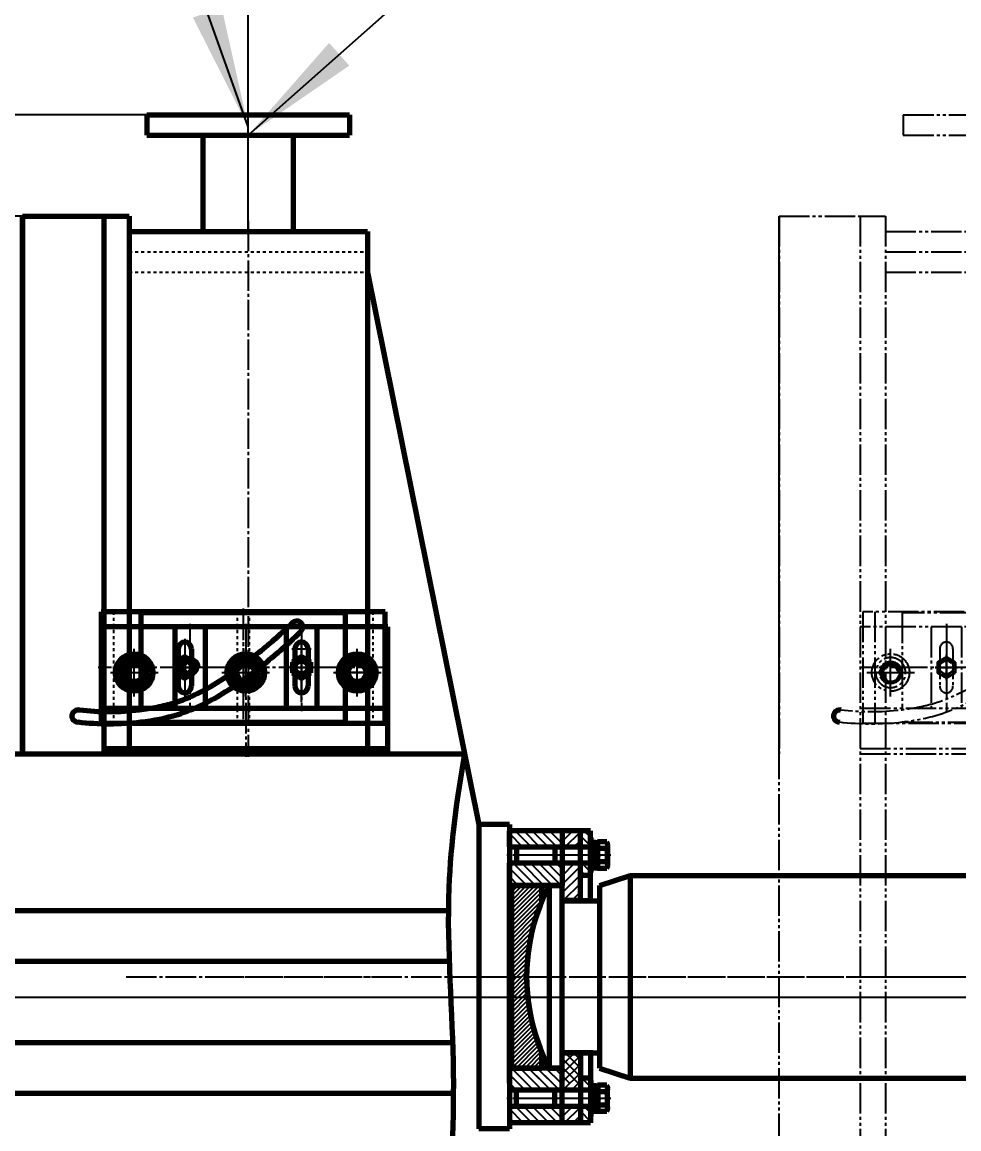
# Model space of a CAD drawing. Header units: millimetres. Extents: x -11880 to 11880, y -8400 to 8400.
# Drawn here: x -2653 to -1729, y 5131 to 6222 of the extents above; entities that cross this region are included whole.
import ezdxf

# ---------------------------------------------------------------- set-up
doc = ezdxf.new("R2010")
doc.units = ezdxf.units.MM
for name, pattern in [('EB_DASH', [6, 3, -3]), ('EB_DASHDOT', [39, 30, -3, 3, -3]), ('EB_DASHDOTDOT', [45, 30, -3, 3, -3, 3, -3])]:
    doc.linetypes.add(name, pattern=pattern)
for name, color, linetype, lineweight in [('CAXA0', 7, 'Continuous', 70), ('CAXA1', 1, 'EB_DASHDOT', 25), ('CAXA2', 6, 'EB_DASH', 25), ('CAXA3', 7, 'Continuous', 25), ('CAXA4', 3, 'Continuous', 25), ('CAXA5', 4, 'Continuous', 25)]:
    doc.layers.add(name, color=color, linetype=linetype, lineweight=lineweight)
doc.styles.add('标准', font='', dxfattribs={"width": 0.667})
doc.styles.get('标准').set_extended_font_data('SimSun')
doc.dimstyles.new('标准', dxfattribs={"dimscale": 40, "dimtxt": 5, "dimasz": 3, "dimexe": 2, "dimexo": 0, "dimtad": 1, "dimdec": 1, "dimzin": 12, "dimdsep": 46, "dimtxsty": '标准', "dimcen": 0, "dimdle": 4, "dimaunit": 1, "dimazin": 2, "dimtfac": 1, "dimtdec": 3, "dimtmove": 0, "dimatfit": 3, "dimfxl": 0, "dimtolj": 1, "dimtzin": 0, "dimarcsym": 0})

# ---------------------------------------------------------------- blocks, each defined once
blk = doc.blocks.new('CAXBLOCK307', base_point=(-1426.3, 5281.1))
at = {"layer": 'CAXA0', "color": 2, "linetype": 'EB_DASHDOTDOT', "lineweight": 25}
for p, q in [((-1783.8, 6131.1), (-1783.8, 6111.1)), ((-1783.8, 6131.1), (-1583.8, 6131.1)), ((-1783.8, 6111.1), (-1583.8, 6111.1)), ((-1906.3, 4531.1), (-1906.3, 6031.1)), ((-1906.3, 6031.1), (-1826.3, 6031.1)), ((-1906.3, 6031.1), (-1906.3, 5501.1)), ((-1906.3, 5501.1), (-1906.3, 6031.1)), ((-1906.3, 5501.1), (-1906.3, 6031.1)), ((-1906.3, 5501.1), (-1906.3, 6031.1)), ((-1906.3, 6031.1), (-1906.3, 5501.1)), ((-1906.3, 5501.1), (-1906.3, 6031.1)), ((-1826.3, 6031.1), (-1826.3, 4531.1)), ((-1826.3, 6031.1), (-1801.3, 6031.1)), ((-1801.3, 6031.1), (-1801.3, 4531.1)), ((-1801.3, 6016.1), (-1566.3, 6016.1)), ((-1801.3, 5996.1), (-1566.3, 5996.1)), ((-1801.3, 5976.1), (-1566.3, 5976.1))]:
    blk.add_line(p, q, dxfattribs=at)
at = {"layer": 'CAXA1', "linetype": 'EB_DASHDOT', "lineweight": 25}
for p, q in [((-1796.3, 5559.6), (-1796.3, 5602.6)), ((-1817.8, 5581.1), (-1774.8, 5581.1)), ((-1804.3, 5281.1), (-1563.3, 5281.1))]:
    blk.add_line(p, q, dxfattribs=at)
blk = doc.blocks.new('CAXBLOCK308', base_point=(-1796.3, 5581.1))
at = {"layer": 'CAXA0', "color": 2, "linetype": 'EB_DASHDOTDOT', "lineweight": 25}
for p, q in [((-1826.3, 5626.1), (-1826.3, 5501.1)), ((-1546.3, 5626.1), (-1826.3, 5626.1)), ((-1756.3, 5626.1), (-1756.3, 5546.1)), ((-1726.3, 5626.1), (-1726.3, 5546.1)), ((-1646.3, 5626.1), (-1646.3, 5546.1)), ((-1616.3, 5626.1), (-1616.3, 5546.1)), ((-1546.3, 5501.1), (-1546.3, 5626.1)), ((-1796.3, 5567.1), (-1796.3, 5595.1)), ((-1796.3, 5568.1), (-1796.3, 5594.1)), ((-1696.1, 5581.1), (-1691.2, 5589.6)), ((-1691.2, 5589.6), (-1681.4, 5589.6)), ((-1586.1, 5581.1), (-1581.2, 5589.6)), ((-1581.2, 5589.6), (-1571.4, 5589.6)), ((-1810.3, 5581.1), (-1782.3, 5581.1)), ((-1809.3, 5581.1), (-1783.3, 5581.1)), ((-1786.5, 5581.1), (-1791.4, 5572.6)), ((-1676.5, 5581.1), (-1681.4, 5572.6)), ((-1566.5, 5581.1), (-1571.4, 5572.6)), ((-1801.2, 5572.6), (-1791.4, 5572.6)), ((-1691.2, 5572.6), (-1681.4, 5572.6)), ((-1581.2, 5572.6), (-1571.4, 5572.6)), ((-1826.3, 5546.1), (-1546.3, 5546.1)), ((-1826.3, 5506.1), (-1546.3, 5506.1)), ((-1826.3, 5501.1), (-1546.3, 5501.1))]:
    blk.add_line(p, q, dxfattribs=at)
at = {"layer": 'CAXA0'}
for p, q in [((-1806.1, 5581.1), (-1801.2, 5589.6)), ((-1801.2, 5589.6), (-1791.4, 5589.6)), ((-1786.5, 5581.1), (-1791.4, 5589.6)), ((-1786.5, 5581.1), (-1791.4, 5589.6)), ((-1676.5, 5581.1), (-1681.4, 5589.6)), ((-1676.5, 5581.1), (-1681.4, 5589.6)), ((-1566.5, 5581.1), (-1571.4, 5589.6)), ((-1566.5, 5581.1), (-1571.4, 5589.6)), ((-1806.1, 5581.1), (-1801.2, 5572.6)), ((-1696.1, 5581.1), (-1691.2, 5572.6)), ((-1586.1, 5581.1), (-1581.2, 5572.6)), ((-1561.8, 5501.1), (-1561.8, 5506.1))]:
    blk.add_line(p, q, dxfattribs=at)
at = {"layer": 'CAXA0', "color": 2, "linetype": 'EB_DASHDOTDOT', "lineweight": 25}
for centre, radius in [((-1796.3, 5581.1), 18.5), ((-1686.3, 5581.1), 18.5), ((-1576.3, 5581.1), 18.5), ((-1796.3, 5581.1), 11), ((-1796.3, 5581.1), 11), ((-1796.3, 5581.1), 9.81), ((-1796.3, 5581.1), 9), ((-1741.3, 5586.1), 6.5), ((-1686.3, 5581.1), 11), ((-1686.3, 5581.1), 11), ((-1686.3, 5581.1), 9.81), ((-1686.3, 5581.1), 9), ((-1686.3, 5581.1), 9), ((-1631.3, 5586.1), 6.5), ((-1576.3, 5581.1), 11), ((-1576.3, 5581.1), 11), ((-1576.3, 5581.1), 9.81), ((-1576.3, 5581.1), 9), ((-1576.3, 5581.1), 9)]:
    blk.add_circle(centre, radius, dxfattribs=at)
for centre, radius, start, end in [((-1796.3, 5581.1), 14.8, 0, 180), ((-1796.3, 5581.1), 10, 270, 180), ((-1741.3, 5586.1), 8, 0, 270), ((-1686.3, 5581.1), 14.8, 0, 180), ((-1686.3, 5581.1), 10, 270, 180), ((-1686.3, 5581.1), 10, 270, 180), ((-1631.3, 5586.1), 8, 270, 180), ((-1576.3, 5581.1), 14.8, 0, 180), ((-1576.3, 5581.1), 10, 270, 180), ((-1576.3, 5581.1), 10, 0, 270), ((-1796.3, 5581.1), 14.8, 180, 0), ((-1686.3, 5581.1), 14.8, 180, 0), ((-1576.3, 5581.1), 14.8, 180, 0)]:
    blk.add_arc(centre, radius, start, end, dxfattribs=at)
at = {"layer": 'CAXA1', "linetype": 'EB_DASHDOT', "lineweight": 25}
for p, q in [((-1741.3, 5629.1), (-1741.3, 5543.1)), ((-1686.3, 5629.1), (-1686.3, 5498.1)), ((-1631.3, 5629.1), (-1631.3, 5543.1)), ((-1796.3, 5563.2), (-1796.3, 5598.9)), ((-1741.3, 5575.1), (-1741.3, 5597.1)), ((-1686.3, 5563.2), (-1686.3, 5598.9)), ((-1686.3, 5567.1), (-1686.3, 5595.1)), ((-1686.3, 5568.1), (-1686.3, 5594.1)), ((-1686.3, 5568.1), (-1686.3, 5594.1)), ((-1631.3, 5575.1), (-1631.3, 5597.1)), ((-1576.3, 5563.2), (-1576.3, 5598.9)), ((-1576.3, 5567.1), (-1576.3, 5595.1)), ((-1576.3, 5568.1), (-1576.3, 5594.1)), ((-1576.3, 5568.1), (-1576.3, 5594.1)), ((-1814.2, 5581.1), (-1778.5, 5581.1)), ((-1730.3, 5586.1), (-1752.3, 5586.1)), ((-1704.2, 5581.1), (-1668.5, 5581.1)), ((-1700.3, 5581.1), (-1672.3, 5581.1)), ((-1699.3, 5581.1), (-1673.3, 5581.1)), ((-1699.3, 5581.1), (-1673.3, 5581.1)), ((-1642.3, 5586.1), (-1620.3, 5586.1)), ((-1594.2, 5581.1), (-1558.5, 5581.1)), ((-1562.3, 5581.1), (-1590.3, 5581.1)), ((-1563.3, 5581.1), (-1589.3, 5581.1)), ((-1589.3, 5581.1), (-1563.3, 5581.1))]:
    blk.add_line(p, q, dxfattribs=at)
at = {"layer": 'CAXA1', "color": 1, "linetype": 'EB_DASHDOT', "lineweight": 25}
for p, q in [((-1796.3, 5557.6), (-1796.3, 5604.6)), ((-1686.3, 5557.6), (-1686.3, 5604.6)), ((-1576.3, 5557.6), (-1576.3, 5604.6)), ((-1819.8, 5581.1), (-1772.8, 5581.1)), ((-1709.8, 5581.1), (-1662.8, 5581.1)), ((-1599.8, 5581.1), (-1552.8, 5581.1))]:
    blk.add_line(p, q, dxfattribs=at)
blk = doc.blocks.new('CAXBLOCK309', base_point=(-1741.3, 5586.1))
at = {"layer": 'CAXA0', "color": 2, "linetype": 'EB_DASHDOTDOT', "lineweight": 25}
for p, q in [((-1683.8, 5644.1), (-1683.8, 5528.1)), ((-1683.8, 5643.1), (-1683.8, 5529.1)), ((-1823.8, 5641.1), (-1823.8, 5531.1)), ((-1543.8, 5641.1), (-1823.8, 5641.1)), ((-1811.8, 5641.1), (-1811.8, 5531.1)), ((-1582.8, 5640.1), (-1784.8, 5640.1)), ((-1784.8, 5640.1), (-1784.8, 5544.2)), ((-1689.8, 5641.1), (-1689.8, 5531.1)), ((-1677.8, 5641.1), (-1677.8, 5531.1)), ((-1582.8, 5532.1), (-1582.8, 5640.1)), ((-1555.8, 5641.1), (-1555.8, 5531.1)), ((-1543.8, 5531.1), (-1543.8, 5641.1)), ((-1741.3, 5614.2), (-1741.3, 5554.8)), ((-1626.3, 5551.8), (-1626.3, 5614.1)), ((-1747.8, 5604.6), (-1747.8, 5567.6)), ((-1734.8, 5604.6), (-1734.8, 5567.6)), ((-1635.8, 5604.6), (-1616.8, 5604.6)), ((-1632.8, 5604.6), (-1632.8, 5567.6)), ((-1619.8, 5604.6), (-1619.8, 5567.6)), ((-1741.3, 5596.5), (-1750.3, 5591.3)), ((-1750.3, 5591.3), (-1750.3, 5580.9)), ((-1732.3, 5591.3), (-1741.3, 5596.5)), ((-1732.3, 5591.3), (-1732.3, 5580.9)), ((-1626.3, 5596.5), (-1635.3, 5591.3)), ((-1635.3, 5591.3), (-1635.3, 5580.9)), ((-1617.3, 5591.3), (-1626.3, 5596.5)), ((-1617.3, 5591.3), (-1617.3, 5580.9)), ((-1540.8, 5586.1), (-1826.8, 5586.1)), ((-1579.8, 5586.1), (-1787.8, 5586.1)), ((-1750.3, 5580.9), (-1741.3, 5575.7)), ((-1741.3, 5575.7), (-1732.3, 5580.9)), ((-1637.3, 5586.1), (-1615.3, 5586.1)), ((-1616.3, 5586.1), (-1636.3, 5586.1)), ((-1635.3, 5580.9), (-1626.3, 5575.7)), ((-1626.3, 5575.7), (-1617.3, 5580.9)), ((-1823.8, 5531.1), (-1543.8, 5531.1)), ((-1784.8, 5532.1), (-1582.8, 5532.1))]:
    blk.add_line(p, q, dxfattribs=at)
at = {"layer": 'CAXA0', "color": 3, "linetype": 'Continuous', "lineweight": 70}
blk.add_line((-1845.4, 5544.1), (-1846.8, 5544.2), dxfattribs=at)
at = {"layer": 'CAXA0', "color": 2, "linetype": 'EB_DASHDOTDOT', "lineweight": 25}
for centre, radius in [((-1741.3, 5586.1), 9), ((-1741.3, 5586.1), 7), ((-1626.3, 5586.1), 9), ((-1626.3, 5586.1), 7)]:
    blk.add_circle(centre, radius, dxfattribs=at)
for centre, radius, start, end in [((-1631.1, 5625.9), 6, 320.554, 140.554), ((-1741.3, 5604.6), 6.5, 0, 180), ((-1626.3, 5604.6), 6.5, 0, 180), ((-1741.3, 5567.6), 6.5, 180, 0)]:
    blk.add_arc(centre, radius, start, end, dxfattribs=at)
at = {"layer": 'CAXA0', "color": 3, "linetype": 'Continuous', "lineweight": 70}
for centre, radius, start, end in [((-1626.3, 5567.6), 6.5, 180, 0), ((-1846.8, 5538.2), 6, 82.8627, 270)]:
    blk.add_arc(centre, radius, start, end, dxfattribs=at)
at = {"layer": 'CAXA0', "color": 2, "linetype": 'EB_DASHDOTDOT', "lineweight": 25}
for points, knots in [([(-1626.4, 5622), (-1637.3, 5611.3), (-1661.3, 5590.1), (-1700.9, 5560.4), (-1742.9, 5539), (-1792.9, 5529.7), (-1826.3, 5529.6), (-1846.8, 5532.1)], [0, 0, 0, 0, 45.900028, 96.029548, 148.572063, 185.779511, 247.891233, 247.891233, 247.891233, 247.891233]), ([(-1635.2, 5630.2), (-1645.7, 5619.9), (-1669.1, 5599.3), (-1700.6, 5575.6), (-1729.2, 5559.5), (-1749.6, 5551.2), (-1768.6, 5546.5), (-1799.9, 5541.7), (-1825.9, 5541.6), (-1845.4, 5544.1)], [0, 0, 0, 0, 43.349322, 91.29032, 116.414644, 141.538968, 159.330503, 177.122038, 236.522127, 236.522127, 236.522127, 236.522127])]:
    blk.add_open_spline(points, degree=3, knots=knots, dxfattribs=at)
at = {"layer": 'CAXA1', "linetype": 'EB_DASHDOT', "lineweight": 25}
for p, q in [((-1741.3, 5573.7), (-1741.3, 5598.5)), ((-1741.3, 5576.1), (-1741.3, 5596.1)), ((-1626.3, 5573.7), (-1626.3, 5598.5)), ((-1626.3, 5576.1), (-1626.3, 5596.1)), ((-1752.3, 5586.1), (-1730.3, 5586.1)), ((-1751.3, 5586.1), (-1731.3, 5586.1))]:
    blk.add_line(p, q, dxfattribs=at)
blk = doc.blocks.new('CAXBLOCK306', base_point=(-1426.3, 5281.1))
at = {"layer": 'CAXA0'}
for name, p in [('CAXBLOCK307', (-1426.3, 5281.1)), ('CAXBLOCK309', (-1741.3, 5586.1)), ('CAXBLOCK308', (-1796.3, 5581.1))]:
    blk.add_blockref(name, p, dxfattribs=at)
blk = doc.blocks.new('CAXBLOCK311', base_point=(-2432.3, 5581.1))
at = {"layer": 'CAXA0'}
for p, q in [((-2572.3, 5626.1), (-2572.3, 5501.1)), ((-2292.3, 5626.1), (-2572.3, 5626.1)), ((-2502.3, 5626.1), (-2502.3, 5546.1)), ((-2472.3, 5626.1), (-2472.3, 5546.1)), ((-2392.3, 5626.1), (-2392.3, 5546.1)), ((-2362.3, 5626.1), (-2362.3, 5546.1)), ((-2292.3, 5501.1), (-2292.3, 5626.1)), ((-2572.3, 5546.1), (-2292.3, 5546.1)), ((-2572.3, 5506.1), (-2292.3, 5506.1)), ((-2572.3, 5501.1), (-2292.3, 5501.1)), ((-2307.8, 5501.1), (-2307.8, 5506.1))]:
    blk.add_line(p, q, dxfattribs=at)
for centre in [(-2542.3, 5581.1), (-2432.3, 5581.1), (-2322.3, 5581.1)]:
    blk.add_circle(centre, 11, dxfattribs=at)
at = {"layer": 'CAXA1', "linetype": 'EB_DASHDOT', "lineweight": 25}
for p, q in [((-2432.3, 5629.1), (-2432.3, 5498.1)), ((-2542.3, 5567.1), (-2542.3, 5595.1)), ((-2432.3, 5567.1), (-2432.3, 5595.1)), ((-2322.3, 5567.1), (-2322.3, 5595.1)), ((-2556.3, 5581.1), (-2528.3, 5581.1)), ((-2446.3, 5581.1), (-2418.3, 5581.1)), ((-2308.3, 5581.1), (-2336.3, 5581.1))]:
    blk.add_line(p, q, dxfattribs=at)
blk = doc.blocks.new('CAXBLOCK312', base_point=(-2542.3, 5581.1))
at = {"layer": 'CAXA0'}
for radius in [18.5, 11]:
    blk.add_circle((-2542.3, 5581.1), radius, dxfattribs=at)
at = {"layer": 'CAXA1', "color": 1, "linetype": 'EB_DASHDOT', "lineweight": 25}
for p, q in [((-2542.3, 5557.6), (-2542.3, 5604.6)), ((-2565.8, 5581.1), (-2518.8, 5581.1))]:
    blk.add_line(p, q, dxfattribs=at)
blk = doc.blocks.new('CAXBLOCK313', base_point=(-2542.3, 5581.1))
at = {"layer": 'CAXA0'}
for p, q in [((-2552.1, 5581.1), (-2547.2, 5589.6)), ((-2547.2, 5589.6), (-2537.4, 5589.6)), ((-2532.5, 5581.1), (-2537.4, 5589.6)), ((-2532.5, 5581.1), (-2537.4, 5589.6)), ((-2552.1, 5581.1), (-2547.2, 5572.6)), ((-2532.5, 5581.1), (-2537.4, 5572.6)), ((-2547.2, 5572.6), (-2537.4, 5572.6))]:
    blk.add_line(p, q, dxfattribs=at)
blk.add_circle((-2542.3, 5581.1), 9.81, dxfattribs=at)
for start, end in [(0, 180), (180, 0)]:
    blk.add_arc((-2542.3, 5581.1), 14.8, start, end, dxfattribs=at)
at = {"layer": 'CAXA1', "linetype": 'EB_DASHDOT', "lineweight": 25}
for p, q in [((-2542.3, 5563.2), (-2542.3, 5598.9)), ((-2560.2, 5581.1), (-2524.5, 5581.1))]:
    blk.add_line(p, q, dxfattribs=at)
blk = doc.blocks.new('CAXBLOCK314', base_point=(-2432.3, 5581.1))
at = {"layer": 'CAXA0'}
for radius in [18.5, 11]:
    blk.add_circle((-2432.3, 5581.1), radius, dxfattribs=at)
at = {"layer": 'CAXA1', "color": 1, "linetype": 'EB_DASHDOT', "lineweight": 25}
for p, q in [((-2432.3, 5557.6), (-2432.3, 5604.6)), ((-2455.8, 5581.1), (-2408.8, 5581.1))]:
    blk.add_line(p, q, dxfattribs=at)
blk = doc.blocks.new('CAXBLOCK315', base_point=(-2432.3, 5581.1))
at = {"layer": 'CAXA0'}
for p, q in [((-2442.1, 5581.1), (-2437.2, 5589.6)), ((-2437.2, 5589.6), (-2427.4, 5589.6)), ((-2422.5, 5581.1), (-2427.4, 5589.6)), ((-2422.5, 5581.1), (-2427.4, 5589.6)), ((-2442.1, 5581.1), (-2437.2, 5572.6)), ((-2422.5, 5581.1), (-2427.4, 5572.6)), ((-2437.2, 5572.6), (-2427.4, 5572.6))]:
    blk.add_line(p, q, dxfattribs=at)
blk.add_circle((-2432.3, 5581.1), 9.81, dxfattribs=at)
for start, end in [(0, 180), (180, 0)]:
    blk.add_arc((-2432.3, 5581.1), 14.8, start, end, dxfattribs=at)
at = {"layer": 'CAXA1', "linetype": 'EB_DASHDOT', "lineweight": 25}
for p, q in [((-2432.3, 5563.2), (-2432.3, 5598.9)), ((-2450.2, 5581.1), (-2414.5, 5581.1))]:
    blk.add_line(p, q, dxfattribs=at)
blk = doc.blocks.new('CAXBLOCK316', base_point=(-2322.3, 5581.1))
at = {"layer": 'CAXA0'}
for radius in [18.5, 11]:
    blk.add_circle((-2322.3, 5581.1), radius, dxfattribs=at)
at = {"layer": 'CAXA1', "color": 1, "linetype": 'EB_DASHDOT', "lineweight": 25}
for p, q in [((-2322.3, 5557.6), (-2322.3, 5604.6)), ((-2345.8, 5581.1), (-2298.8, 5581.1))]:
    blk.add_line(p, q, dxfattribs=at)
blk = doc.blocks.new('CAXBLOCK317', base_point=(-2322.3, 5581.1))
at = {"layer": 'CAXA0'}
for p, q in [((-2332.1, 5581.1), (-2327.2, 5589.6)), ((-2327.2, 5589.6), (-2317.4, 5589.6)), ((-2312.5, 5581.1), (-2317.4, 5589.6)), ((-2312.5, 5581.1), (-2317.4, 5589.6)), ((-2332.1, 5581.1), (-2327.2, 5572.6)), ((-2312.5, 5581.1), (-2317.4, 5572.6)), ((-2327.2, 5572.6), (-2317.4, 5572.6))]:
    blk.add_line(p, q, dxfattribs=at)
blk.add_circle((-2322.3, 5581.1), 9.81, dxfattribs=at)
for start, end in [(0, 180), (180, 0)]:
    blk.add_arc((-2322.3, 5581.1), 14.8, start, end, dxfattribs=at)
at = {"layer": 'CAXA1', "linetype": 'EB_DASHDOT', "lineweight": 25}
for p, q in [((-2322.3, 5563.2), (-2322.3, 5598.9)), ((-2340.2, 5581.1), (-2304.5, 5581.1))]:
    blk.add_line(p, q, dxfattribs=at)
blk = doc.blocks.new('CAXBLOCK310', base_point=(-2572.3, 5501.1))
at = {"layer": 'CAXA0'}
for centre, radius in [((-2542.3, 5581.1), 9), ((-2487.3, 5586.1), 6.5), ((-2432.3, 5581.1), 9), ((-2432.3, 5581.1), 9), ((-2377.3, 5586.1), 6.5), ((-2322.3, 5581.1), 9), ((-2322.3, 5581.1), 9)]:
    blk.add_circle(centre, radius, dxfattribs=at)
for centre, radius, start, end in [((-2542.3, 5581.1), 10, 270, 180), ((-2487.3, 5586.1), 8, 0, 270), ((-2432.3, 5581.1), 10, 270, 180), ((-2432.3, 5581.1), 10, 270, 180), ((-2377.3, 5586.1), 8, 270, 180), ((-2322.3, 5581.1), 10, 0, 270), ((-2322.3, 5581.1), 10, 270, 180)]:
    blk.add_arc(centre, radius, start, end, dxfattribs=at)
at = {"layer": 'CAXA1', "linetype": 'EB_DASHDOT', "lineweight": 25}
for p, q in [((-2487.3, 5629.1), (-2487.3, 5543.1)), ((-2377.3, 5629.1), (-2377.3, 5543.1)), ((-2542.3, 5568.1), (-2542.3, 5594.1)), ((-2487.3, 5575.1), (-2487.3, 5597.1)), ((-2432.3, 5568.1), (-2432.3, 5594.1)), ((-2432.3, 5568.1), (-2432.3, 5594.1)), ((-2377.3, 5575.1), (-2377.3, 5597.1)), ((-2322.3, 5568.1), (-2322.3, 5594.1)), ((-2322.3, 5568.1), (-2322.3, 5594.1)), ((-2555.3, 5581.1), (-2529.3, 5581.1)), ((-2476.3, 5586.1), (-2498.3, 5586.1)), ((-2445.3, 5581.1), (-2419.3, 5581.1)), ((-2445.3, 5581.1), (-2419.3, 5581.1)), ((-2388.3, 5586.1), (-2366.3, 5586.1)), ((-2309.3, 5581.1), (-2335.3, 5581.1)), ((-2335.3, 5581.1), (-2309.3, 5581.1))]:
    blk.add_line(p, q, dxfattribs=at)
at = {"layer": 'CAXA0'}
for name, p in [('CAXBLOCK311', (-2432.3, 5581.1)), ('CAXBLOCK312', (-2542.3, 5581.1)), ('CAXBLOCK314', (-2432.3, 5581.1)), ('CAXBLOCK316', (-2322.3, 5581.1)), ('CAXBLOCK313', (-2542.3, 5581.1)), ('CAXBLOCK315', (-2432.3, 5581.1)), ('CAXBLOCK317', (-2322.3, 5581.1))]:
    blk.add_blockref(name, p, dxfattribs=at)
blk = doc.blocks.new('CAXBLOCK320', base_point=(-2480, 5563.1))
at = {"layer": 'CAXA0', "color": 3, "linetype": 'Continuous', "lineweight": 70}
for p, q in [((-2333.8, 5640.1), (-2535.8, 5640.1)), ((-2535.8, 5640.1), (-2535.8, 5544.2)), ((-2333.8, 5532.1), (-2333.8, 5640.1)), ((-2498.8, 5604.6), (-2498.8, 5567.6)), ((-2485.8, 5604.6), (-2485.8, 5567.6)), ((-2383.8, 5604.6), (-2383.8, 5567.6)), ((-2370.8, 5604.6), (-2370.8, 5567.6)), ((-2596.4, 5544.1), (-2597.8, 5544.2)), ((-2535.8, 5532.1), (-2333.8, 5532.1))]:
    blk.add_line(p, q, dxfattribs=at)
for centre, radius, start, end in [((-2382.1, 5625.9), 6, 320.554, 140.554), ((-2492.3, 5604.6), 6.5, 0, 180), ((-2377.3, 5604.6), 6.5, 0, 180), ((-2492.3, 5567.6), 6.5, 180, 0), ((-2377.3, 5567.6), 6.5, 180, 0), ((-2597.8, 5538.2), 6, 82.8627, 270)]:
    blk.add_arc(centre, radius, start, end, dxfattribs=at)
for points, knots in [([(-2377.4, 5622), (-2388.3, 5611.3), (-2412.3, 5590.1), (-2451.9, 5560.4), (-2493.9, 5539), (-2543.9, 5529.7), (-2577.3, 5529.6), (-2597.8, 5532.1)], [0, 0, 0, 0, 45.900028, 96.029548, 148.572063, 185.779511, 247.891233, 247.891233, 247.891233, 247.891233]), ([(-2386.2, 5630.2), (-2396.7, 5619.9), (-2420.1, 5599.3), (-2451.6, 5575.6), (-2480.2, 5559.5), (-2500.6, 5551.2), (-2519.6, 5546.5), (-2550.9, 5541.7), (-2576.9, 5541.6), (-2596.4, 5544.1)], [0, 0, 0, 0, 43.349322, 91.29032, 116.414644, 141.538968, 159.330503, 177.122038, 236.522127, 236.522127, 236.522127, 236.522127])]:
    blk.add_open_spline(points, degree=3, knots=knots, dxfattribs=at)
at = {"layer": 'CAXA1', "color": 3, "linetype": 'EB_DASHDOT', "lineweight": 25}
for p, q in [((-2434.8, 5643.1), (-2434.8, 5529.1)), ((-2492.3, 5614.2), (-2492.3, 5554.8)), ((-2377.3, 5551.8), (-2377.3, 5614.1)), ((-2386.8, 5604.6), (-2367.8, 5604.6)), ((-2330.8, 5586.1), (-2538.8, 5586.1))]:
    blk.add_line(p, q, dxfattribs=at)
blk = doc.blocks.new('CAXBLOCK322', base_point=(-2492.3, 5586.1))
at = {"layer": 'CAXA0'}
for p, q in [((-2492.3, 5596.5), (-2501.3, 5591.3)), ((-2501.3, 5591.3), (-2501.3, 5580.9)), ((-2483.3, 5591.3), (-2492.3, 5596.5)), ((-2483.3, 5591.3), (-2483.3, 5580.9)), ((-2501.3, 5580.9), (-2492.3, 5575.7)), ((-2492.3, 5575.7), (-2483.3, 5580.9))]:
    blk.add_line(p, q, dxfattribs=at)
blk.add_circle((-2492.3, 5586.1), 9, dxfattribs=at)
at = {"layer": 'CAXA1', "linetype": 'EB_DASHDOT', "lineweight": 25}
for p, q in [((-2492.3, 5573.7), (-2492.3, 5598.5)), ((-2503.3, 5586.1), (-2481.3, 5586.1))]:
    blk.add_line(p, q, dxfattribs=at)
blk = doc.blocks.new('CAXBLOCK323', base_point=(-2377.3, 5586.1))
at = {"layer": 'CAXA0'}
for p, q in [((-2377.3, 5596.5), (-2386.3, 5591.3)), ((-2386.3, 5591.3), (-2386.3, 5580.9)), ((-2368.3, 5591.3), (-2377.3, 5596.5)), ((-2368.3, 5591.3), (-2368.3, 5580.9)), ((-2386.3, 5580.9), (-2377.3, 5575.7)), ((-2377.3, 5575.7), (-2368.3, 5580.9))]:
    blk.add_line(p, q, dxfattribs=at)
blk.add_circle((-2377.3, 5586.1), 9, dxfattribs=at)
at = {"layer": 'CAXA1', "linetype": 'EB_DASHDOT', "lineweight": 25}
for p, q in [((-2377.3, 5573.7), (-2377.3, 5598.5)), ((-2388.3, 5586.1), (-2366.3, 5586.1))]:
    blk.add_line(p, q, dxfattribs=at)
blk = doc.blocks.new('CAXBLOCK321', base_point=(-2377.3, 5586.1))
at = {"layer": 'CAXA0', "linetype": 'Continuous', "lineweight": 70}
for name, p in [('CAXBLOCK322', (-2492.3, 5586.1)), ('CAXBLOCK323', (-2377.3, 5586.1))]:
    blk.add_blockref(name, p, dxfattribs=at)
blk = doc.blocks.new('CAXBLOCK319', base_point=(-2377.3, 5586.1))
at = {"layer": 'CAXA0', "linetype": 'Continuous', "lineweight": 70}
for name, p in [('CAXBLOCK320', (-2480, 5563.1)), ('CAXBLOCK321', (-2377.3, 5586.1))]:
    blk.add_blockref(name, p, dxfattribs=at)
blk = doc.blocks.new('CAXBLOCK318', base_point=(-2377.3, 5586.1))
at = {"layer": 'CAXA0'}
for p, q in [((-2574.8, 5641.1), (-2574.8, 5531.1)), ((-2294.8, 5641.1), (-2574.8, 5641.1)), ((-2294.8, 5531.1), (-2294.8, 5641.1)), ((-2574.8, 5531.1), (-2294.8, 5531.1))]:
    blk.add_line(p, q, dxfattribs=at)
for centre in [(-2492.3, 5586.1), (-2377.3, 5586.1)]:
    blk.add_circle(centre, 7, dxfattribs=at)
at = {"layer": 'CAXA1', "linetype": 'EB_DASHDOT', "lineweight": 25}
for p, q in [((-2434.8, 5644.1), (-2434.8, 5528.1)), ((-2492.3, 5576.1), (-2492.3, 5596.1)), ((-2377.3, 5576.1), (-2377.3, 5596.1)), ((-2291.8, 5586.1), (-2577.8, 5586.1)), ((-2502.3, 5586.1), (-2482.3, 5586.1)), ((-2367.3, 5586.1), (-2387.3, 5586.1))]:
    blk.add_line(p, q, dxfattribs=at)
at = {"layer": 'CAXA2', "linetype": 'EB_DASH', "lineweight": 25}
for p, q in [((-2562.8, 5641.1), (-2562.8, 5531.1)), ((-2440.8, 5641.1), (-2440.8, 5531.1)), ((-2428.8, 5641.1), (-2428.8, 5531.1)), ((-2306.8, 5641.1), (-2306.8, 5531.1))]:
    blk.add_line(p, q, dxfattribs=at)
at = {"layer": 'CAXA0', "linetype": 'Continuous', "lineweight": 70}
blk.add_blockref('CAXBLOCK319', (-2377.3, 5586.1), dxfattribs=at)
blk = doc.blocks.new('CAXBLOCK324')
at = {"layer": 'CAXA0', "color": 0, "linetype": 'Continuous', "lineweight": 25}
for p, q in [((-2170.3, 5343.4), (-2142.6, 5371.1)), ((-2170.3, 5347.6), (-2146.9, 5371.1)), ((-2170.3, 5351.9), (-2151.1, 5371.1)), ((-2170.3, 5356.1), (-2155.4, 5371.1)), ((-2170.3, 5360.4), (-2159.6, 5371.1)), ((-2170.3, 5364.6), (-2163.8, 5371.1)), ((-2170.3, 5368.8), (-2168.1, 5371.1)), ((-2170.3, 5339.1), (-2140.3, 5369.1)), ((-2170.3, 5334.9), (-2140.3, 5364.9)), ((-2170.3, 5330.7), (-2140.3, 5360.7)), ((-2170.3, 5326.4), (-2140.3, 5356.4)), ((-2170.3, 5322.2), (-2142.9, 5349.6)), ((-2170.3, 5317.9), (-2145.2, 5343)), ((-2170.3, 5313.7), (-2147.2, 5336.8)), ((-2170.3, 5309.4), (-2148.9, 5330.9)), ((-2170.3, 5305.2), (-2150.3, 5325.3)), ((-2170.3, 5301), (-2151.5, 5319.8)), ((-2170.3, 5296.7), (-2152.4, 5314.6)), ((-2170.3, 5292.5), (-2153.3, 5309.6)), ((-2170.3, 5288.2), (-2153.9, 5304.7)), ((-2170.3, 5284), (-2154.4, 5299.9)), ((-2169, 5281.1), (-2154.8, 5295.3)), ((-2164.8, 5281.1), (-2155.1, 5290.7)), ((-2160.5, 5281.1), (-2155.3, 5286.3)), ((-2156.3, 5281.1), (-2155.3, 5282))]:
    blk.add_line(p, q, dxfattribs=at)
blk = doc.blocks.new('CAXBLOCK325')
at = {"layer": 'CAXA0', "color": 0, "linetype": 'Continuous', "lineweight": 25}
for p, q in [((-2092.3, 5418.6), (-2098.9, 5425.1)), ((-2092.3, 5410.1), (-2102.3, 5420.1)), ((-2099.7, 5409), (-2102.3, 5411.6)), ((-2092.3, 5384.6), (-2100.7, 5393)), ((-2097.3, 5381.1), (-2102.3, 5386.1))]:
    blk.add_line(p, q, dxfattribs=at)
blk = doc.blocks.new('CAXBLOCK326')
at = {"layer": 'CAXA0', "color": 0, "linetype": 'Continuous', "lineweight": 25}
for p, q in [((-2120.3, 5414.6), (-2109.8, 5425.1)), ((-2120.3, 5423.1), (-2118.3, 5425.1)), ((-2117.5, 5409), (-2102.3, 5424.1)), ((-2109, 5409), (-2102.3, 5415.6)), ((-2120.3, 5380.7), (-2108, 5393)), ((-2120.3, 5389.1), (-2116.5, 5393)), ((-2120.3, 5372.2), (-2102.3, 5390.2)), ((-2120.3, 5363.7), (-2102.3, 5381.7)), ((-2118.5, 5357.1), (-2102.3, 5373.2)), ((-2110, 5357.1), (-2102.3, 5364.7))]:
    blk.add_line(p, q, dxfattribs=at)
blk = doc.blocks.new('CAXBLOCK327')
at = {"layer": 'CAXA0', "color": 0, "linetype": 'Continuous', "lineweight": 25}
for p, q in [((-2150.6, 5409), (-2166.7, 5425.1)), ((-2142.2, 5409), (-2158.2, 5425.1)), ((-2133.7, 5409), (-2149.8, 5425.1)), ((-2125.2, 5409), (-2141.3, 5425.1)), ((-2120.3, 5412.6), (-2132.8, 5425.1)), ((-2120.3, 5421.1), (-2124.3, 5425.1)), ((-2159.1, 5409), (-2172.3, 5422.2)), ((-2167.6, 5409), (-2172.3, 5413.7)), ((-2146.7, 5371.1), (-2168.6, 5393)), ((-2138.2, 5371.1), (-2160.1, 5393)), ((-2129.7, 5371.1), (-2151.6, 5393)), ((-2121.2, 5371.1), (-2143.1, 5393)), ((-2120.3, 5378.7), (-2134.6, 5393)), ((-2120.3, 5387.2), (-2126.2, 5393)), ((-2155.2, 5371.1), (-2172.3, 5388.2)), ((-2163.6, 5371.1), (-2172.3, 5379.8)), ((-2172.1, 5371.1), (-2172.3, 5371.3))]:
    blk.add_line(p, q, dxfattribs=at)
blk = doc.blocks.new('CAXBLOCK328', base_point=(-2089.3, 5401.1))
at = {"layer": 'CAXA0'}
for p, q in [((-2089.3, 5388.5), (-2089.3, 5413.6)), ((-2089.3, 5413.6), (-2085.2, 5413.6)), ((-2085.2, 5388.5), (-2085.2, 5413.6)), ((-2089.3, 5402.1), (-2088.8, 5402)), ((-2089.3, 5400), (-2085.2, 5398.9)), ((-2088.8, 5402), (-2085.2, 5401)), ((-2089.3, 5388.5), (-2085.2, 5388.5))]:
    blk.add_line(p, q, dxfattribs=at)
at = {"layer": 'CAXA1', "linetype": 'EB_DASHDOT', "lineweight": 25}
blk.add_line((-2092.3, 5401.1), (-2082.2, 5401.1), dxfattribs=at)
blk = doc.blocks.new('CAXBLOCK329', base_point=(-2092.3, 5401.1))
at = {"layer": 'CAXA0'}
for p, q in [((-2092.3, 5386.1), (-2092.3, 5416.1)), ((-2092.3, 5416.1), (-2089.3, 5416.1)), ((-2089.3, 5386.1), (-2089.3, 5416.1)), ((-2089.3, 5386.1), (-2092.3, 5386.1))]:
    blk.add_line(p, q, dxfattribs=at)
blk = doc.blocks.new('CAXBLOCK330', base_point=(-2085.4, 5401))
at = {"layer": 'CAXA0'}
for p, q in [((-2085.4, 5414.1), (-2085.4, 5387.9)), ((-2076.3, 5414.1), (-2085.4, 5414.1)), ((-2085.4, 5409), (-2165.4, 5409)), ((-2165.4, 5409), (-2165.4, 5393)), ((-2127.4, 5409), (-2127.4, 5393)), ((-2085.4, 5409), (-2085.4, 5393)), ((-2076.3, 5407.5), (-2085.4, 5407.5)), ((-2075.4, 5410.8), (-2075.4, 5391.2)), ((-2085.4, 5393), (-2165.4, 5393)), ((-2076.3, 5394.4), (-2085.4, 5394.4)), ((-2076.3, 5387.9), (-2085.4, 5387.9))]:
    blk.add_line(p, q, dxfattribs=at)
for centre, radius, start, end in [((-2081.7, 5410.8), 6.34, 328.9424, 31.0576), ((-2099.4, 5401), 24, 344.1807, 15.8193), ((-2081.7, 5391.2), 6.34, 328.9424, 31.0576)]:
    blk.add_arc(centre, radius, start, end, dxfattribs=at)
at = {"layer": 'CAXA1', "linetype": 'EB_DASHDOT', "lineweight": 25}
blk.add_line((-2072.4, 5401), (-2168.4, 5401), dxfattribs=at)
at = {"layer": 'CAXA3'}
for p, q in [((-2127.4, 5407.8), (-2165.4, 5407.8)), ((-2127.4, 5407.8), (-2117.4, 5409)), ((-2127.4, 5394.2), (-2165.4, 5394.2)), ((-2117.4, 5393), (-2127.4, 5394.2))]:
    blk.add_line(p, q, dxfattribs=at)
blk = doc.blocks.new('CAXBLOCK331')
at = {"layer": 'CAXA0', "color": 0, "linetype": 'Continuous', "lineweight": 25}
for p, q in [((-2170.3, 5267), (-2156.3, 5281.1)), ((-2170.3, 5271.3), (-2160.5, 5281.1)), ((-2170.3, 5275.5), (-2164.8, 5281.1)), ((-2170.3, 5279.8), (-2169, 5281.1)), ((-2170.3, 5262.8), (-2155.3, 5277.8)), ((-2170.3, 5258.5), (-2155.2, 5273.7)), ((-2170.3, 5254.3), (-2155, 5269.6)), ((-2170.3, 5250.1), (-2154.7, 5265.7)), ((-2170.3, 5245.8), (-2154.4, 5261.8)), ((-2170.3, 5241.6), (-2154, 5257.9)), ((-2170.3, 5237.3), (-2153.5, 5254.2)), ((-2170.3, 5233.1), (-2152.9, 5250.5)), ((-2170.3, 5228.8), (-2152.3, 5246.8)), ((-2170.3, 5224.6), (-2151.6, 5243.3)), ((-2170.3, 5220.4), (-2150.9, 5239.8)), ((-2170.3, 5216.1), (-2150.1, 5236.3)), ((-2170.3, 5211.9), (-2149.3, 5232.9)), ((-2170.3, 5207.6), (-2148.4, 5229.5)), ((-2170.3, 5203.4), (-2147.5, 5226.2)), ((-2170.3, 5199.1), (-2146.5, 5223)), ((-2170.3, 5194.9), (-2145.4, 5219.8)), ((-2169.9, 5191.1), (-2144.4, 5216.6)), ((-2165.7, 5191.1), (-2143.2, 5213.5)), ((-2161.4, 5191.1), (-2142.1, 5210.4)), ((-2157.2, 5191.1), (-2140.9, 5207.4)), ((-2152.9, 5191.1), (-2140.3, 5203.7)), ((-2148.7, 5191.1), (-2140.3, 5199.4)), ((-2144.4, 5191.1), (-2140.3, 5195.2))]:
    blk.add_line(p, q, dxfattribs=at)
blk = doc.blocks.new('CAXBLOCK332')
at = {"layer": 'CAXA0', "color": 0, "linetype": 'Continuous', "lineweight": 25}
for p, q in [((-2102.3, 5182.5), (-2120.3, 5200.5)), ((-2102.3, 5191), (-2116.4, 5205.1)), ((-2102.3, 5199.5), (-2108, 5205.1)), ((-2163.8, 5176.1), (-2172.3, 5184.6)), ((-2155.3, 5176.1), (-2170.3, 5191.1)), ((-2146.8, 5176.1), (-2161.8, 5191.1)), ((-2138.4, 5176.1), (-2153.4, 5191.1)), ((-2129.9, 5176.1), (-2144.9, 5191.1)), ((-2121.4, 5176.1), (-2136.4, 5191.1)), ((-2120.3, 5183.5), (-2127.9, 5191.1)), ((-2104.4, 5176.1), (-2120.3, 5192)), ((-2172.3, 5176.1), (-2172.3, 5176.1)), ((-2112.9, 5176.1), (-2120.3, 5183.5)), ((-2095.9, 5176.1), (-2100.9, 5181.1)), ((-2092.3, 5181), (-2092.4, 5181.1))]:
    blk.add_line(p, q, dxfattribs=at)
blk = doc.blocks.new('CAXBLOCK333')
at = {"layer": 'CAXA0', "color": 0, "linetype": 'Continuous', "lineweight": 25}
for p, q in [((-2097.5, 5169.2), (-2102.3, 5174)), ((-2092.3, 5172.5), (-2100.9, 5181.1)), ((-2092.3, 5181), (-2092.4, 5181.1)), ((-2092.3, 5147), (-2098.5, 5153.2)), ((-2092.3, 5138.5), (-2102.3, 5148.5)), ((-2099.4, 5137.1), (-2102.3, 5140.1))]:
    blk.add_line(p, q, dxfattribs=at)
blk = doc.blocks.new('CAXBLOCK334')
at = {"layer": 'CAXA0', "color": 0, "linetype": 'Continuous', "lineweight": 25}
for p, q in [((-2120.3, 5194), (-2109.2, 5205.1)), ((-2120.3, 5202.5), (-2117.7, 5205.1)), ((-2120.3, 5185.5), (-2102.3, 5203.5)), ((-2120.3, 5177), (-2102.3, 5195)), ((-2119.7, 5169.2), (-2102.3, 5186.5)), ((-2111.2, 5169.2), (-2102.3, 5178)), ((-2102.7, 5169.2), (-2102.3, 5169.6)), ((-2120.3, 5151.6), (-2118.7, 5153.2)), ((-2120.3, 5143.1), (-2110.2, 5153.2)), ((-2117.8, 5137.1), (-2102.3, 5152.6)), ((-2109.3, 5137.1), (-2102.3, 5144.1))]:
    blk.add_line(p, q, dxfattribs=at)
blk = doc.blocks.new('CAXBLOCK335')
at = {"layer": 'CAXA0', "color": 0, "linetype": 'Continuous', "lineweight": 25}
for p, q in [((-2156.9, 5169.2), (-2172.3, 5184.6)), ((-2148.4, 5169.2), (-2170.3, 5191.1)), ((-2139.9, 5169.2), (-2161.8, 5191.1)), ((-2131.4, 5169.2), (-2153.4, 5191.1)), ((-2123, 5169.2), (-2144.9, 5191.1)), ((-2120.3, 5175), (-2136.4, 5191.1)), ((-2120.3, 5183.5), (-2127.9, 5191.1)), ((-2165.4, 5169.2), (-2172.3, 5176.1)), ((-2150.3, 5137.1), (-2166.4, 5153.2)), ((-2141.8, 5137.1), (-2157.9, 5153.2)), ((-2133.3, 5137.1), (-2149.4, 5153.2)), ((-2124.8, 5137.1), (-2140.9, 5153.2)), ((-2120.3, 5141.1), (-2132.4, 5153.2)), ((-2120.3, 5149.6), (-2123.9, 5153.2)), ((-2158.7, 5137.1), (-2172.3, 5150.7)), ((-2167.2, 5137.1), (-2172.3, 5142.2))]:
    blk.add_line(p, q, dxfattribs=at)
blk = doc.blocks.new('CAXBLOCK336', base_point=(-2089.3, 5161.1))
at = {"layer": 'CAXA0'}
for p, q in [((-2089.3, 5173.6), (-2089.3, 5148.5)), ((-2089.3, 5173.6), (-2085.2, 5173.6)), ((-2085.2, 5173.6), (-2085.2, 5148.5)), ((-2089.3, 5162.1), (-2085.2, 5163.2)), ((-2089.3, 5160), (-2088.8, 5160.2)), ((-2088.8, 5160.2), (-2085.2, 5161.1)), ((-2089.3, 5148.5), (-2085.2, 5148.5))]:
    blk.add_line(p, q, dxfattribs=at)
at = {"layer": 'CAXA1', "linetype": 'EB_DASHDOT', "lineweight": 25}
blk.add_line((-2092.3, 5161.1), (-2082.2, 5161.1), dxfattribs=at)
blk = doc.blocks.new('CAXBLOCK337', base_point=(-2092.3, 5161.1))
at = {"layer": 'CAXA0'}
for p, q in [((-2089.3, 5176.1), (-2092.3, 5176.1)), ((-2092.3, 5176.1), (-2092.3, 5146.1)), ((-2089.3, 5176.1), (-2089.3, 5146.1)), ((-2092.3, 5146.1), (-2089.3, 5146.1))]:
    blk.add_line(p, q, dxfattribs=at)
blk = doc.blocks.new('CAXBLOCK338', base_point=(-2085.4, 5161.2))
at = {"layer": 'CAXA0'}
for p, q in [((-2085.4, 5148.1), (-2085.4, 5174.3)), ((-2076.3, 5174.3), (-2085.4, 5174.3)), ((-2085.4, 5169.2), (-2165.4, 5169.2)), ((-2165.4, 5153.2), (-2165.4, 5169.2)), ((-2127.4, 5153.2), (-2127.4, 5169.2)), ((-2085.4, 5153.2), (-2085.4, 5169.2)), ((-2076.3, 5167.7), (-2085.4, 5167.7)), ((-2075.4, 5151.4), (-2075.4, 5171)), ((-2085.4, 5153.2), (-2165.4, 5153.2)), ((-2076.3, 5154.6), (-2085.4, 5154.6)), ((-2076.3, 5148.1), (-2085.4, 5148.1))]:
    blk.add_line(p, q, dxfattribs=at)
for centre, radius, start, end in [((-2081.7, 5171), 6.34, 328.9424, 31.0576), ((-2099.4, 5161.2), 24, 344.1807, 15.8193), ((-2081.7, 5151.4), 6.34, 328.9424, 31.0576)]:
    blk.add_arc(centre, radius, start, end, dxfattribs=at)
at = {"layer": 'CAXA1', "linetype": 'EB_DASHDOT', "lineweight": 25}
blk.add_line((-2072.4, 5161.2), (-2168.4, 5161.2), dxfattribs=at)
at = {"layer": 'CAXA3'}
for p, q in [((-2127.4, 5168), (-2165.4, 5168)), ((-2117.4, 5169.2), (-2127.4, 5168)), ((-2127.4, 5154.4), (-2165.4, 5154.4)), ((-2127.4, 5154.4), (-2117.4, 5153.2))]:
    blk.add_line(p, q, dxfattribs=at)
blk = doc.blocks.new('*D366')
at = {"layer": 'CAXA4', "linetype": 'Continuous', "lineweight": 25}
for points in [[(-2888.7, 6131.1), (-2873.7, 6251.1), (-2903.7, 6251.1)], [(-2888.7, 6031.1), (-2873.7, 5911.1), (-2903.7, 5911.1)]]:
    blk.add_hatch(color=0, dxfattribs=at).paths.add_polyline_path(points, flags=0)
at = {"layer": 'CAXA4', "color": 0, "linetype": 'Continuous', "lineweight": 25}
for p, q in [((-2888.7, 5871.1), (-2888.7, 6665.3)), ((-2443.8, 6131.1), (-2968.7, 6131.1)), ((-2547.3, 6031.1), (-2968.7, 6031.1))]:
    blk.add_line(p, q, dxfattribs=at)
at = {"layer": 'CAXA4', "color": 0, "linetype": 'Continuous', "lineweight": 25, "insert": (-3187.7, 6341.2), "char_height": 200, "attachment_point": 1, "rotation": 90, "style": '标准'}
blk.add_mtext('\\fSimSun|b0|i0|p34;100', dxfattribs=at)
blk = doc.blocks.new('*D367')
at = {"layer": 'CAXA4', "linetype": 'Continuous', "lineweight": 25}
blk.add_hatch(color=0, dxfattribs=at).paths.add_polyline_path([(-2429.8, 6119.1), (-2456.1, 6237.1), (-2484.4, 6227)], flags=0)
at = {"layer": 'CAXA4', "color": 0, "linetype": 'Continuous', "lineweight": 25}
for p, q in [((-2707.4, 6894.7), (-2889.2, 6894.7)), ((-2429.8, 6119.1), (-2707.4, 6894.7))]:
    blk.add_line(p, q, dxfattribs=at)
at = {"layer": 'CAXA4', "color": 0, "linetype": 'Continuous', "lineweight": 25, "insert": (-2879.2, 7193.7), "char_height": 200, "attachment_point": 1, "style": '标准'}
blk.add_mtext('\\fSimSun|b0|i0|p34;c', dxfattribs=at)
blk = doc.blocks.new('*D368')
at = {"layer": 'CAXA4', "linetype": 'Continuous', "lineweight": 25}
for points in [[(-2429.8, 7299.1), (-2309.8, 7284.1), (-2309.8, 7314.1)], [(-1683.8, 7299.1), (-1803.8, 7284.1), (-1803.8, 7314.1)]]:
    blk.add_hatch(color=0, dxfattribs=at).paths.add_polyline_path(points, flags=0)
at = {"layer": 'CAXA4', "color": 0, "linetype": 'Continuous', "lineweight": 25}
for p, q in [((-2429.8, 6026.6), (-2429.8, 7379.1)), ((-1683.8, 6026.6), (-1683.8, 7379.1)), ((-2429.8, 7299.1), (-1683.8, 7299.1))]:
    blk.add_line(p, q, dxfattribs=at)
at = {"layer": 'CAXA4', "color": 0, "linetype": 'Continuous', "lineweight": 25, "insert": (-2213.9, 7598.1), "char_height": 200, "attachment_point": 1, "style": '标准'}
blk.add_mtext('\\fSimSun|b0|i0|p34;750', dxfattribs=at)
blk = doc.blocks.new('*D370')
at = {"layer": 'CAXA4', "linetype": 'Continuous', "lineweight": 25}
blk.add_hatch(color=0, dxfattribs=at).paths.add_polyline_path([(-2429.8, 6111.1), (-2330.2, 6179.6), (-2350.1, 6202)], flags=0)
at = {"layer": 'CAXA4', "color": 0, "linetype": 'Continuous', "lineweight": 25}
blk.add_line((-2429.8, 6111.1), (-1402.9, 7024), dxfattribs=at)

msp = doc.modelspace()

# ---------------------------------------------------------------- linework, layer by layer
at = {"layer": 'CAXA0'}
for p, q in [((-2529.83, 6131.08), (-2329.83, 6131.08)), ((-2529.83, 6131.08), (-2529.83, 6111.08)), ((-2329.83, 6131.08), (-2329.83, 6111.08)), ((-2529.83, 6111.08), (-2329.83, 6111.08)), ((-2474.33, 6016.08), (-2474.33, 6111.08)), ((-2385.33, 6016.08), (-2385.33, 6111.08)), ((-2652.33, 5501.11), (-2652.33, 6031.08)), ((-2652.33, 5501.11), (-2652.33, 6031.08)), ((-2652.33, 6031.08), (-2652.33, 5501.08)), ((-2652.33, 5501.11), (-2652.33, 6031.08)), ((-2652.33, 5501.11), (-2652.33, 6031.08)), ((-2652.33, 5501.11), (-2652.33, 6031.08)), ((-2652.33, 6031.08), (-2652.33, 5501.08)), ((-2652.33, 6031.08), (-2572.33, 6031.08)), ((-2652.33, 5501.11), (-2652.33, 6031.08)), ((-2572.33, 6031.08), (-2547.33, 6031.08)), ((-2572.33, 6031.08), (-2572.33, 5501.08)), ((-2547.33, 6031.08), (-2547.33, 5501.08)), ((-2547.33, 6016.08), (-2312.33, 6016.08)), ((-2474.33, 6016.08), (-2385.33, 6016.08)), ((-2312.33, 6016.08), (-2312.33, 5501.08)), ((-2312.33, 5976.08), (-2202.33, 5431.08)), ((-2172.33, 5431.08), (-2202.33, 5431.08)), ((-2202.33, 5431.08), (-2202.33, 5131.08)), ((-2172.33, 5431.08), (-2172.33, 5131.08)), ((-2120.33, 5425.08), (-2120.33, 5371.08)), ((-2092.33, 5356.08), (-2092.33, 5425.08)), ((-2165.4, 5408.99), (-2172.33, 5408.99)), ((-2165.4, 5392.99), (-2172.33, 5392.99)), ((-2092.33, 5381.08), (-2102.33, 5381.08)), ((-2083.29, 5371.08), (-2053.29, 5381.08)), ((-2053.29, 5381.08), (-2053.29, 5181.08)), ((-2053.29, 5381.08), (-1500.53, 5381.08)), ((-2133.19, 5371.08), (-2120.33, 5371.08)), ((-2133.15, 5371.08), (-2133.15, 5206.08)), ((-2133.15, 5371.08), (-2133.15, 5191.08)), ((-2120.33, 5176.08), (-2120.33, 5371.08)), ((-2083.29, 5371.08), (-2083.29, 5191.08)), ((-2102.33, 5356.26), (-2120.33, 5356.26)), ((-2090.15, 5356.08), (-2120.33, 5356.08)), ((-2118.29, 5356.08), (-2083.29, 5356.08)), ((-2232.51, 5346.08), (-7651.33, 5346.08)), ((-2231.69, 5296.08), (-7651.33, 5296.08)), ((-2228.37, 5216.08), (-7651.33, 5216.08)), ((-2090.15, 5206.08), (-2120.33, 5206.08)), ((-2120.33, 5206.08), (-2083.29, 5206.08)), ((-2090.15, 5206.08), (-2120.33, 5206.08)), ((-2090.15, 5206.08), (-2120.15, 5206.08)), ((-2118.29, 5206.08), (-2083.29, 5206.08)), ((-2118.29, 5206.08), (-2083.29, 5206.08)), ((-2092.33, 5206.08), (-2092.33, 5176.08)), ((-2092.33, 5206.08), (-2092.33, 5137.08)), ((-2102.33, 5205.9), (-2120.33, 5205.9)), ((-2102.33, 5205.9), (-2120.33, 5205.9)), ((-2133.19, 5191.08), (-2120.33, 5191.08)), ((-2133.19, 5191.08), (-2120.33, 5191.08)), ((-2120.33, 5137.08), (-2120.33, 5191.08)), ((-2083.29, 5191.08), (-2053.29, 5181.08)), ((-2092.33, 5181.08), (-2102.33, 5181.08)), ((-2092.33, 5181.08), (-2102.33, 5181.08)), ((-2092.33, 5181.08), (-2102.33, 5181.08)), ((-2053.29, 5181.08), (-1473.25, 5181.08)), ((-2227.59, 5166.08), (-7651.33, 5166.08)), ((-2165.4, 5169.18), (-2172.33, 5169.18)), ((-2165.4, 5153.18), (-2172.33, 5153.18)), ((-2172.33, 5131.08), (-2202.33, 5131.08))]:
    msp.add_line(p, q, dxfattribs=at)
at = {"layer": 'CAXA0', "linetype": 'Continuous', "lineweight": 70}
for p, q in [((-6104.36, 5501.08), (-2216.46, 5501.08)), ((-2172.33, 5393.08), (-2172.33, 5206.08))]:
    msp.add_line(p, q, dxfattribs=at)
at = {"layer": 'CAXA0'}
for start, end in [(152.35981, 202.74298), (157.25702, 207.64019)]:
    msp.add_arc((-1961.29, 5281.08), 194, start, end, dxfattribs=at)
msp.add_open_spline([(-2216.46, 5501.08), (-2224.21, 5457.41), (-2238.65, 5352.43), (-2223.02, 5191.96), (-2230.56, 5075.97), (-2234.58, 5021.08)], degree=3, knots=[0, 0, 0, 0, 133.1335333, 316.1256168, 481.3068464, 481.3068464, 481.3068464, 481.3068464], dxfattribs=at)
at = {"layer": 'CAXA1', "linetype": 'EB_DASHDOT', "lineweight": 25}
for p, q in [((-2429.83, 6013.08), (-2429.83, 6119.08)), ((-2429.83, 6026.58), (-2429.83, 5498.08)), ((-2099.89, 5401.08), (-2175.33, 5401.08)), ((-2550.33, 5281.08), (-2309.33, 5281.08)), ((-2464.33, 5281.08), (-1767.99, 5281.08)), ((-2205.33, 5281.08), (-2169.33, 5281.08)), ((-2067.33, 5281.08), (-1117.14, 5281.08)), ((-2099.89, 5161.08), (-2175.33, 5161.08))]:
    msp.add_line(p, q, dxfattribs=at)
at = {"layer": 'CAXA1', "color": 1, "linetype": 'EB_DASHDOT', "lineweight": 25}
for p in [(-7897.25, 5261.08), (-7688.17, 5261.08), (-7300.21, 5261.08)]:
    msp.add_line(p, (363.67, 5261.08), dxfattribs=at)
at = {"layer": 'CAXA2'}
for p, q in [((-2547.33, 5996.08), (-2312.33, 5996.08)), ((-2547.33, 5976.08), (-2312.33, 5976.08))]:
    msp.add_line(p, q, dxfattribs=at)
at = {"layer": 'CAXA3', "linetype": 'Continuous', "lineweight": 70}
for p, q in [((-2172.33, 5409.08), (-2172.33, 5425.08)), ((-2102.33, 5425.08), (-2172.33, 5425.08)), ((-2092.33, 5425.08), (-2172.33, 5425.08)), ((-2102.33, 5356.08), (-2102.33, 5425.08)), ((-2172.33, 5176.08), (-2172.33, 5393.08)), ((-2120.33, 5371.08), (-2172.33, 5371.08)), ((-2120.33, 5371.08), (-2172.33, 5371.08)), ((-2120.33, 5371.08), (-2172.33, 5371.08)), ((-2170.33, 5371.08), (-2140.33, 5371.08)), ((-2170.33, 5371.08), (-2140.33, 5371.08)), ((-2170.33, 5371.08), (-2170.33, 5191.08)), ((-2140.33, 5355.7), (-2140.33, 5371.08)), ((-2140.33, 5371.08), (-2140.33, 5355.88)), ((-2133.15, 5371.08), (-2120.33, 5371.08)), ((-2140.33, 5206.46), (-2140.33, 5206.08)), ((-2140.33, 5206.46), (-2140.33, 5191.08)), ((-2140.33, 5206.46), (-2140.33, 5191.08)), ((-2140.33, 5191.08), (-2140.33, 5206.28)), ((-2140.33, 5191.08), (-2140.33, 5206.28)), ((-2102.33, 5206.08), (-2102.33, 5176.08)), ((-2102.33, 5206.08), (-2102.33, 5137.08)), ((-2120.33, 5191.08), (-2172.33, 5191.08)), ((-2120.33, 5191.08), (-2172.33, 5191.08)), ((-2120.33, 5191.08), (-2172.33, 5191.08)), ((-2120.33, 5191.08), (-2172.33, 5191.08)), ((-2120.33, 5191.08), (-2172.33, 5191.08)), ((-2120.33, 5191.08), (-2172.33, 5191.08)), ((-2170.33, 5191.08), (-2140.33, 5191.08)), ((-2170.33, 5191.08), (-2140.33, 5191.08)), ((-2170.33, 5191.08), (-2140.33, 5191.08)), ((-2170.33, 5191.08), (-2140.33, 5191.08)), ((-2133.15, 5191.08), (-2120.33, 5191.08)), ((-2133.15, 5191.08), (-2120.33, 5191.08)), ((-2172.33, 5153.08), (-2172.33, 5137.08)), ((-2102.33, 5137.08), (-2172.33, 5137.08)), ((-2102.33, 5137.08), (-2172.33, 5137.08)), ((-2092.33, 5137.08), (-2172.33, 5137.08))]:
    msp.add_line(p, q, dxfattribs=at)
at = {"layer": 'CAXA3', "color": 1, "linetype": 'EB_DASHDOT', "lineweight": 25}
for p, q in [((-2099.33, 5401.08), (-2172.33, 5401.08)), ((-2099.33, 5161.08), (-2172.33, 5161.08))]:
    msp.add_line(p, q, dxfattribs=at)
at = {"layer": 'CAXA3', "linetype": 'Continuous', "lineweight": 25}
for p, q in [((-2102.33, 5357.08), (-2120.33, 5357.08)), ((-2102.33, 5357.08), (-2120.33, 5357.08)), ((-2102.33, 5205.08), (-2120.33, 5205.08)), ((-2102.33, 5205.08), (-2120.33, 5205.08)), ((-2102.33, 5205.08), (-2120.33, 5205.08)), ((-2102.33, 5205.08), (-2120.33, 5205.08))]:
    msp.add_line(p, q, dxfattribs=at)
at = {"layer": 'CAXA3', "linetype": 'Continuous', "lineweight": 70}
for centre, start, end in [((-1961.29, 5281.08), 152.35981, 202.74298), ((-1961.33, 5281.26), 157.32114, 202.67886), ((-1961.29, 5281.08), 157.25702, 207.64019)]:
    msp.add_arc(centre, 194, start, end, dxfattribs=at)

# ---------------------------------------------------------------- block references
at = {"layer": 'CAXA0'}
for name, p in [('CAXBLOCK306', (-1426.33, 5281.08)), ('CAXBLOCK318', (-2377.33, 5586.08)), ('CAXBLOCK310', (-2572.33, 5501.08)), ('CAXBLOCK330', (-2085.4, 5400.99)), ('CAXBLOCK329', (-2092.33, 5401.08)), ('CAXBLOCK328', (-2089.33, 5401.08)), ('CAXBLOCK338', (-2085.4, 5161.18)), ('CAXBLOCK337', (-2092.33, 5161.08)), ('CAXBLOCK336', (-2089.33, 5161.08))]:
    msp.add_blockref(name, p, dxfattribs=at)
at = {"layer": 'CAXA4'}
msp.add_blockref('*D370', (0, 0), dxfattribs=at)
at = {"layer": 'CAXA4', "linetype": 'Continuous', "lineweight": 70}
msp.add_blockref('*D367', (0, 0), dxfattribs=at)
at = {"layer": 'CAXA5'}
for name in ['CAXBLOCK327', 'CAXBLOCK326', 'CAXBLOCK325', 'CAXBLOCK324', 'CAXBLOCK331', 'CAXBLOCK332', 'CAXBLOCK334', 'CAXBLOCK335', 'CAXBLOCK333']:
    msp.add_blockref(name, (0, 0), dxfattribs=at)

# ---------------------------------------------------------------- dimensions: what is measured, and where the dimension line sits
at = {"layer": 'CAXA4'}
dim = msp.add_linear_dim(base=(-2056.83, 7299.08), p1=(-2429.83, 6026.58), p2=(-1683.83, 6026.58), text='\\fSimSun;750', dimstyle='标准', dxfattribs=at)
dim.commit()
dim.dimension.update_dxf_attribs({"geometry": '*D368', "text_midpoint": (-2056.83, 7461.08)})
dim = msp.add_linear_dim(base=(-2888.71, 6498.15), p1=(-2547.33, 6031.08), p2=(-2443.83, 6131.08), angle=90, text='\\fSimSun;100', dimstyle='标准', dxfattribs=at)
dim.commit()
dim.dimension.update_dxf_attribs({"geometry": '*D366', "text_midpoint": (-3050.71, 6498.25)})

doc.saveas('drawing.dxf')
